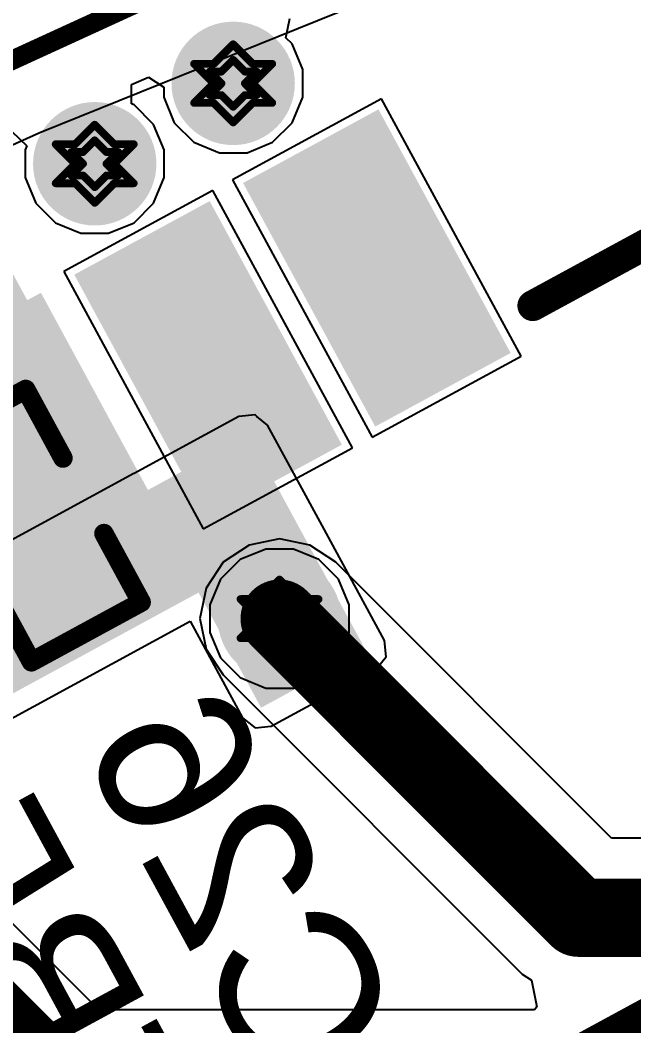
# Model space of a CAD drawing. Header units: inches. Extents: x -2.7 to 10.9, y -2.9 to 7.4.
# Drawn here: x -1.1023 to -0.945, y 2.3826 to 2.6402 of the extents above; entities that cross this region are included whole.
import ezdxf

# ---------------------------------------------------------------- set-up
doc = ezdxf.new("R2010")
doc.units = ezdxf.units.IN
doc.header["$MEASUREMENT"] = 0
for name, color, linetype in [('Board Outline', 216, 'Continuous'), ('Bottom Layer', 5, 'Continuous'), ('Bottom Overlay', 54, 'Continuous'), ('Bottom Paste', 16, 'Continuous'), ('Bottom Solder', 6, 'Continuous'), ('Drill Drawing', 1, 'Continuous'), ('Layer 2', 16, 'Continuous'), ('Layer 3', 76, 'Continuous'), ('Top Layer', 1, 'Continuous'), ('Top Overlay', 2, 'Continuous'), ('Top Paste', 8, 'Continuous'), ('Top Solder', 216, 'Continuous'), ('Via Holes', 16, 'Continuous')]:
    doc.layers.add(name, color=color, linetype=linetype)
doc.styles.add('Arial', font='', dxfattribs={"height": 0.2})
doc.styles.get('Arial').set_extended_font_data('Arial')

# ---------------------------------------------------------------- blocks, each defined once
blk = doc.blocks.new('53261_0771_247')
at = {"layer": 'Top Layer'}
for points in [[(0.03346, 0.08858), (0.06496, 0.08858), (0.06496, 0.02559), (0.03346, 0.02559)], [(0.08268, 0.08858), (0.11417, 0.08858), (0.11417, 0.02559), (0.08268, 0.02559)], [(0.13189, 0.08858), (0.16339, 0.08858), (0.16339, 0.02559), (0.13189, 0.02559)]]:
    blk.add_hatch(color=1, dxfattribs=at).paths.add_polyline_path(points)
at = {"layer": 'Top Paste'}
for points in [[(0.03346, 0.08858), (0.06496, 0.08858), (0.06496, 0.02559), (0.03346, 0.02559)], [(0.08268, 0.08858), (0.11417, 0.08858), (0.11417, 0.02559), (0.08268, 0.02559)], [(0.13189, 0.08858), (0.16339, 0.08858), (0.16339, 0.02559), (0.13189, 0.02559)]]:
    blk.add_hatch(color=8, dxfattribs=at).paths.add_polyline_path(points)
at = {"layer": 'Top Solder'}
for points in [[(0.02946, 0.09258), (0.06896, 0.09258), (0.06896, 0.02159), (0.02946, 0.02159)], [(0.07868, 0.09258), (0.11817, 0.09258), (0.11817, 0.02159), (0.07868, 0.02159)], [(0.12789, 0.09258), (0.16739, 0.09258), (0.16739, 0.02159), (0.12789, 0.02159)]]:
    blk.add_hatch(color=216, dxfattribs=at).paths.add_polyline_path(points)
at = {"layer": 'Top Overlay'}
for points in [[(0.17815, 0.02953, 0.00787, 0.00787, 0), (0.27067, 0.02953, 0.00787, 0.00787, 0)], [(-0.27067, -0.1437, 0.00787, 0.00787, 0), (0.27067, -0.1437, 0.00787, 0.00787, 0)]]:
    blk.add_lwpolyline(points, format="xyseb", dxfattribs=at)
blk.add_lwpolyline([(0.17618, 0.02953, 0.00394, 0.00394, 1), (0.18012, 0.02953, 0.00394, 0.00394, 1)], format="xyseb", close=True, dxfattribs=at)
blk = doc.blocks.new('C___0402_B_318')
at = {"layer": 'Bottom Layer'}
for points in [[(-0.0095, 0.0125), (-0.0095, -0.0125), (-0.0275, -0.0125), (-0.0275, 0.0125)], [(0.0275, 0.0125), (0.0275, -0.0125), (0.0095, -0.0125), (0.0095, 0.0125)]]:
    blk.add_hatch(color=5, dxfattribs=at).paths.add_polyline_path(points)
at = {"layer": 'Bottom Paste'}
for points in [[(-0.0095, 0.0125), (-0.0095, -0.0125), (-0.0275, -0.0125), (-0.0275, 0.0125)], [(0.0275, 0.0125), (0.0275, -0.0125), (0.0095, -0.0125), (0.0095, 0.0125)]]:
    blk.add_hatch(color=16, dxfattribs=at).paths.add_polyline_path(points)
at = {"layer": 'Bottom Solder'}
for points in [[(-0.00714, 0.01486), (-0.00714, -0.01486), (-0.02986, -0.01486), (-0.02986, 0.01486)], [(0.02986, 0.01486), (0.02986, -0.01486), (0.00714, -0.01486), (0.00714, 0.01486)]]:
    blk.add_hatch(color=6, dxfattribs=at).paths.add_polyline_path(points)
at = {"layer": 'Bottom Overlay'}
for points in [[(-0.031, 0.016, 0.005, 0.005, 0), (-0.011, 0.016, 0.005, 0.005, 0)], [(-0.031, -0.016, 0.005, 0.005, 0), (-0.031, 0.016, 0.005, 0.005, 0)], [(0.011, 0.016, 0.005, 0.005, 0), (0.031, 0.016, 0.005, 0.005, 0)], [(0.031, -0.016, 0.005, 0.005, 0), (0.031, 0.016, 0.005, 0.005, 0)], [(-0.031, -0.016, 0.005, 0.005, 0), (-0.011, -0.016, 0.005, 0.005, 0)], [(0.011, -0.016, 0.005, 0.005, 0), (0.031, -0.016, 0.005, 0.005, 0)]]:
    blk.add_lwpolyline(points, format="xyseb", dxfattribs=at)
for points in [[(-0.03225, 0.016, 0.0025, 0.0025, 1), (-0.02975, 0.016, 0.0025, 0.0025, 1)], [(-0.03225, 0.016, 0.0025, 0.0025, 1), (-0.02975, 0.016, 0.0025, 0.0025, 1)], [(-0.01225, 0.016, 0.0025, 0.0025, 1), (-0.00975, 0.016, 0.0025, 0.0025, 1)], [(0.00975, 0.016, 0.0025, 0.0025, 1), (0.01225, 0.016, 0.0025, 0.0025, 1)], [(0.02975, 0.016, 0.0025, 0.0025, 1), (0.03225, 0.016, 0.0025, 0.0025, 1)], [(0.02975, 0.016, 0.0025, 0.0025, 1), (0.03225, 0.016, 0.0025, 0.0025, 1)], [(-0.03225, -0.016, 0.0025, 0.0025, 1), (-0.02975, -0.016, 0.0025, 0.0025, 1)], [(-0.03225, -0.016, 0.0025, 0.0025, 1), (-0.02975, -0.016, 0.0025, 0.0025, 1)], [(-0.01225, -0.016, 0.0025, 0.0025, 1), (-0.00975, -0.016, 0.0025, 0.0025, 1)], [(0.00975, -0.016, 0.0025, 0.0025, 1), (0.01225, -0.016, 0.0025, 0.0025, 1)], [(0.02975, -0.016, 0.0025, 0.0025, 1), (0.03225, -0.016, 0.0025, 0.0025, 1)], [(0.02975, -0.016, 0.0025, 0.0025, 1), (0.03225, -0.016, 0.0025, 0.0025, 1)]]:
    blk.add_lwpolyline(points, format="xyseb", close=True, dxfattribs=at)

msp = doc.modelspace()

# ---------------------------------------------------------------- hatches: boundary and pattern name
at = {"layer": 'Bottom Layer'}
h = msp.add_hatch(color=5, dxfattribs=at)
edge = h.paths.add_edge_path()
edge.add_arc((-1.04765, 2.624), 0.01181, 0, 360)
h = msp.add_hatch(color=5, dxfattribs=at)
edge = h.paths.add_edge_path()
edge.add_arc((-1.08313, 2.60341), 0.01181, 0, 360)
for points in [[(-1.04359, 2.53392), (-1.15703, 2.47233), (-1.14306, 2.44659), (-1.02962, 2.50819)], [(-1.04359, 2.53392), (-1.07048, 2.51932), (-1.0405, 2.46409), (-1.01361, 2.47869)]]:
    msp.add_hatch(color=5, dxfattribs=at).paths.add_polyline_path(points)
h = msp.add_hatch(color=5, dxfattribs=at)
edge = h.paths.add_edge_path()
edge.add_arc((-1.03577, 2.48692), 0.01181, 0, 360)
at = {"layer": 'Bottom Solder'}
h = msp.add_hatch(color=6, dxfattribs=at)
edge = h.paths.add_edge_path()
edge.add_arc((-1.04765, 2.624), 0.01581, 0, 360)
h = msp.add_hatch(color=6, dxfattribs=at)
edge = h.paths.add_edge_path()
edge.add_arc((-1.08313, 2.60341), 0.01581, 0, 360)
h = msp.add_hatch(color=6, dxfattribs=at)
edge = h.paths.add_edge_path()
edge.add_arc((-1.03577, 2.48692), 0.01581, 0, 360)
at = {"layer": 'Layer 2'}
h = msp.add_hatch(color=16, dxfattribs=at)
edge = h.paths.add_edge_path()
edge.add_arc((-1.04765, 2.624), 0.01181, 0, 360)
h = msp.add_hatch(color=16, dxfattribs=at)
edge = h.paths.add_edge_path()
edge.add_arc((-1.08313, 2.60341), 0.01181, 0, 360)
h = msp.add_hatch(color=16, dxfattribs=at)
edge = h.paths.add_edge_path()
edge.add_arc((-1.03577, 2.48692), 0.01181, 0, 360)
at = {"layer": 'Layer 3'}
h = msp.add_hatch(color=76, dxfattribs=at)
edge = h.paths.add_edge_path()
edge.add_arc((-1.04765, 2.624), 0.01181, 0, 360)
h = msp.add_hatch(color=76, dxfattribs=at)
edge = h.paths.add_edge_path()
edge.add_arc((-1.08313, 2.60341), 0.01181, 0, 360)
h = msp.add_hatch(color=76, dxfattribs=at)
edge = h.paths.add_edge_path()
edge.add_arc((-1.03577, 2.48692), 0.01181, 0, 360)
at = {"layer": 'Top Layer'}
h = msp.add_hatch(color=1, dxfattribs=at)
edge = h.paths.add_edge_path()
edge.add_arc((-1.04765, 2.624), 0.01181, 0, 360)
h = msp.add_hatch(color=1, dxfattribs=at)
edge = h.paths.add_edge_path()
edge.add_arc((-1.08313, 2.60341), 0.01181, 0, 360)
msp.add_hatch(color=1, dxfattribs=at).paths.add_polyline_path([(-1.09614, 2.49456), (-1.06846, 2.50959), (-1.12114, 2.60662), (-1.14882, 2.59159)])
h = msp.add_hatch(color=1, dxfattribs=at)
edge = h.paths.add_edge_path()
edge.add_arc((-1.03577, 2.48692), 0.01181, 0, 360)
at = {"layer": 'Top Solder'}
h = msp.add_hatch(color=216, dxfattribs=at)
edge = h.paths.add_edge_path()
edge.add_arc((-1.04765, 2.624), 0.01581, 0, 360)
h = msp.add_hatch(color=216, dxfattribs=at)
edge = h.paths.add_edge_path()
edge.add_arc((-1.08313, 2.60341), 0.01581, 0, 360)
h = msp.add_hatch(color=216, dxfattribs=at)
edge = h.paths.add_edge_path()
edge.add_arc((-1.03577, 2.48692), 0.01581, 0, 360)
at = {"layer": 'Via Holes'}
h = msp.add_hatch(color=7, dxfattribs=at)
edge = h.paths.add_edge_path()
edge.add_arc((-1.04765, 2.624), 0.00591, 0, 360)
h = msp.add_hatch(color=7, dxfattribs=at)
edge = h.paths.add_edge_path()
edge.add_arc((-1.08313, 2.60341), 0.00591, 0, 360)
h = msp.add_hatch(color=7, dxfattribs=at)
edge = h.paths.add_edge_path()
edge.add_arc((-1.03577, 2.48692), 0.00591, 0, 360)

# ---------------------------------------------------------------- linework, layer by layer
at = {"layer": 'Board Outline'}
msp.add_lwpolyline([(-2.49969, 1.37795, 0.005, 0.005, -0.740599), (2.8433, 0.25075, 0.005, 0.005, 0)], format="xyseb", dxfattribs=at)
at = {"layer": 'Bottom Layer'}
for p, q in [((-1.09722, 2.61142), (-0.99953, 2.65082)), ((-1.16896, 2.57934), (-1.09722, 2.61142)), ((-1.04617, 2.53868), (-1.07306, 2.52408)), ((-1.04205, 2.53911), (-1.04617, 2.53868)), ((-1.04617, 2.53868), (-1.04617, 2.53868)), ((-1.04155, 2.5387), (-1.04205, 2.53911)), ((-1.03883, 2.5365), (-1.04155, 2.5387)), ((-1.02486, 2.51077), (-1.03883, 2.5365)), ((-1.07307, 2.52407), (-1.15961, 2.47708)), ((-1.07306, 2.52408), (-1.07307, 2.52407)), ((-1.00885, 2.48128), (-1.02486, 2.51077)), ((-1.14048, 2.44184), (-1.05868, 2.48625)), ((-1.05868, 2.48625), (-1.04525, 2.46151)), ((-1.00842, 2.47716), (-1.00885, 2.48128)), ((-1.00885, 2.48128), (-1.00885, 2.48128)), ((-1.01102, 2.47394), (-1.00896, 2.47649)), ((-1.00896, 2.47649), (-1.00842, 2.47716)), ((-1.03791, 2.45934), (-1.01102, 2.47394)), ((-1.04525, 2.46151), (-1.04203, 2.4589)), ((-1.04203, 2.4589), (-1.03791, 2.45934))]:
    msp.add_line(p, q, dxfattribs=at)
at = {"layer": 'Drill Drawing'}
for points in [[(-1.05265, 2.629, 0.002, 0.002, 0), (-1.04765, 2.634, 0.002, 0.002, 0)], [(-1.04765, 2.634, 0.002, 0.002, 0), (-1.04265, 2.629, 0.002, 0.002, 0)], [(-1.05065, 2.627, 0.002, 0.002, 0), (-1.04765, 2.63, 0.002, 0.002, 0)], [(-1.04765, 2.63, 0.002, 0.002, 0), (-1.04465, 2.627, 0.002, 0.002, 0)], [(-1.05765, 2.629, 0.002, 0.002, 0), (-1.05265, 2.624, 0.002, 0.002, 0)], [(-1.05765, 2.629, 0.002, 0.002, 0), (-1.05265, 2.629, 0.002, 0.002, 0)], [(-1.05365, 2.627, 0.002, 0.002, 0), (-1.05065, 2.624, 0.002, 0.002, 0)], [(-1.05365, 2.627, 0.002, 0.002, 0), (-1.05065, 2.627, 0.002, 0.002, 0)], [(-1.04465, 2.627, 0.002, 0.002, 0), (-1.04165, 2.627, 0.002, 0.002, 0)], [(-1.04465, 2.624, 0.002, 0.002, 0), (-1.04165, 2.627, 0.002, 0.002, 0)], [(-1.04265, 2.629, 0.002, 0.002, 0), (-1.03765, 2.629, 0.002, 0.002, 0)], [(-1.04265, 2.624, 0.002, 0.002, 0), (-1.03765, 2.629, 0.002, 0.002, 0)], [(-1.05765, 2.619, 0.002, 0.002, 0), (-1.05265, 2.624, 0.002, 0.002, 0)], [(-1.05365, 2.621, 0.002, 0.002, 0), (-1.05065, 2.624, 0.002, 0.002, 0)], [(-1.04465, 2.624, 0.002, 0.002, 0), (-1.04165, 2.621, 0.002, 0.002, 0)], [(-1.04265, 2.624, 0.002, 0.002, 0), (-1.03765, 2.619, 0.002, 0.002, 0)], [(-1.05765, 2.619, 0.002, 0.002, 0), (-1.05265, 2.619, 0.002, 0.002, 0)], [(-1.05365, 2.621, 0.002, 0.002, 0), (-1.05065, 2.621, 0.002, 0.002, 0)], [(-1.05265, 2.619, 0.002, 0.002, 0), (-1.04765, 2.614, 0.002, 0.002, 0)], [(-1.05065, 2.621, 0.002, 0.002, 0), (-1.04765, 2.618, 0.002, 0.002, 0)], [(-1.04765, 2.618, 0.002, 0.002, 0), (-1.04465, 2.621, 0.002, 0.002, 0)], [(-1.04765, 2.614, 0.002, 0.002, 0), (-1.04265, 2.619, 0.002, 0.002, 0)], [(-1.04465, 2.621, 0.002, 0.002, 0), (-1.04165, 2.621, 0.002, 0.002, 0)], [(-1.04265, 2.619, 0.002, 0.002, 0), (-1.03765, 2.619, 0.002, 0.002, 0)], [(-1.08813, 2.60841, 0.002, 0.002, 0), (-1.08313, 2.61341, 0.002, 0.002, 0)], [(-1.08313, 2.61341, 0.002, 0.002, 0), (-1.07813, 2.60841, 0.002, 0.002, 0)], [(-1.08613, 2.60641, 0.002, 0.002, 0), (-1.08313, 2.60941, 0.002, 0.002, 0)], [(-1.08313, 2.60941, 0.002, 0.002, 0), (-1.08013, 2.60641, 0.002, 0.002, 0)], [(-1.09313, 2.60841, 0.002, 0.002, 0), (-1.08813, 2.60341, 0.002, 0.002, 0)], [(-1.09313, 2.60841, 0.002, 0.002, 0), (-1.08813, 2.60841, 0.002, 0.002, 0)], [(-1.08913, 2.60641, 0.002, 0.002, 0), (-1.08613, 2.60341, 0.002, 0.002, 0)], [(-1.08913, 2.60641, 0.002, 0.002, 0), (-1.08613, 2.60641, 0.002, 0.002, 0)], [(-1.08013, 2.60641, 0.002, 0.002, 0), (-1.07713, 2.60641, 0.002, 0.002, 0)], [(-1.08013, 2.60341, 0.002, 0.002, 0), (-1.07713, 2.60641, 0.002, 0.002, 0)], [(-1.07813, 2.60841, 0.002, 0.002, 0), (-1.07313, 2.60841, 0.002, 0.002, 0)], [(-1.07813, 2.60341, 0.002, 0.002, 0), (-1.07313, 2.60841, 0.002, 0.002, 0)], [(-1.09313, 2.59841, 0.002, 0.002, 0), (-1.08813, 2.60341, 0.002, 0.002, 0)], [(-1.08913, 2.60041, 0.002, 0.002, 0), (-1.08613, 2.60341, 0.002, 0.002, 0)], [(-1.08013, 2.60341, 0.002, 0.002, 0), (-1.07713, 2.60041, 0.002, 0.002, 0)], [(-1.07813, 2.60341, 0.002, 0.002, 0), (-1.07313, 2.59841, 0.002, 0.002, 0)], [(-1.09313, 2.59841, 0.002, 0.002, 0), (-1.08813, 2.59841, 0.002, 0.002, 0)], [(-1.08913, 2.60041, 0.002, 0.002, 0), (-1.08613, 2.60041, 0.002, 0.002, 0)], [(-1.08813, 2.59841, 0.002, 0.002, 0), (-1.08313, 2.59341, 0.002, 0.002, 0)], [(-1.08613, 2.60041, 0.002, 0.002, 0), (-1.08313, 2.59741, 0.002, 0.002, 0)], [(-1.08313, 2.59741, 0.002, 0.002, 0), (-1.08013, 2.60041, 0.002, 0.002, 0)], [(-1.08313, 2.59341, 0.002, 0.002, 0), (-1.07813, 2.59841, 0.002, 0.002, 0)], [(-1.08013, 2.60041, 0.002, 0.002, 0), (-1.07713, 2.60041, 0.002, 0.002, 0)], [(-1.07813, 2.59841, 0.002, 0.002, 0), (-1.07313, 2.59841, 0.002, 0.002, 0)], [(-1.04077, 2.49192, 0.002, 0.002, 0), (-1.03577, 2.49692, 0.002, 0.002, 0)], [(-1.03577, 2.49692, 0.002, 0.002, 0), (-1.03077, 2.49192, 0.002, 0.002, 0)], [(-1.03877, 2.48992, 0.002, 0.002, 0), (-1.03577, 2.49292, 0.002, 0.002, 0)], [(-1.03577, 2.49292, 0.002, 0.002, 0), (-1.03277, 2.48992, 0.002, 0.002, 0)], [(-1.04577, 2.49192, 0.002, 0.002, 0), (-1.04077, 2.48692, 0.002, 0.002, 0)], [(-1.04577, 2.49192, 0.002, 0.002, 0), (-1.04077, 2.49192, 0.002, 0.002, 0)], [(-1.03077, 2.49192, 0.002, 0.002, 0), (-1.02577, 2.49192, 0.002, 0.002, 0)], [(-1.03077, 2.48692, 0.002, 0.002, 0), (-1.02577, 2.49192, 0.002, 0.002, 0)], [(-1.04177, 2.48992, 0.002, 0.002, 0), (-1.03877, 2.48692, 0.002, 0.002, 0)], [(-1.04177, 2.48992, 0.002, 0.002, 0), (-1.03877, 2.48992, 0.002, 0.002, 0)], [(-1.03277, 2.48992, 0.002, 0.002, 0), (-1.02977, 2.48992, 0.002, 0.002, 0)], [(-1.03277, 2.48692, 0.002, 0.002, 0), (-1.02977, 2.48992, 0.002, 0.002, 0)], [(-1.04577, 2.48192, 0.002, 0.002, 0), (-1.04077, 2.48692, 0.002, 0.002, 0)], [(-1.04177, 2.48392, 0.002, 0.002, 0), (-1.03877, 2.48692, 0.002, 0.002, 0)], [(-1.03277, 2.48692, 0.002, 0.002, 0), (-1.02977, 2.48392, 0.002, 0.002, 0)], [(-1.03077, 2.48692, 0.002, 0.002, 0), (-1.02577, 2.48192, 0.002, 0.002, 0)], [(-1.04177, 2.48392, 0.002, 0.002, 0), (-1.03877, 2.48392, 0.002, 0.002, 0)], [(-1.03877, 2.48392, 0.002, 0.002, 0), (-1.03577, 2.48092, 0.002, 0.002, 0)], [(-1.03577, 2.48092, 0.002, 0.002, 0), (-1.03277, 2.48392, 0.002, 0.002, 0)], [(-1.03277, 2.48392, 0.002, 0.002, 0), (-1.02977, 2.48392, 0.002, 0.002, 0)], [(-1.04577, 2.48192, 0.002, 0.002, 0), (-1.04077, 2.48192, 0.002, 0.002, 0)], [(-1.04077, 2.48192, 0.002, 0.002, 0), (-1.03577, 2.47692, 0.002, 0.002, 0)], [(-1.03577, 2.47692, 0.002, 0.002, 0), (-1.03077, 2.48192, 0.002, 0.002, 0)], [(-1.03077, 2.48192, 0.002, 0.002, 0), (-1.02577, 2.48192, 0.002, 0.002, 0)]]:
    msp.add_lwpolyline(points, format="xyseb", dxfattribs=at)
for points in [[(-1.04815, 2.634, 0.001, 0.001, 1), (-1.04715, 2.634, 0.001, 0.001, 1)], [(-1.04815, 2.634, 0.001, 0.001, 1), (-1.04715, 2.634, 0.001, 0.001, 1)], [(-1.04815, 2.63, 0.001, 0.001, 1), (-1.04715, 2.63, 0.001, 0.001, 1)], [(-1.04815, 2.63, 0.001, 0.001, 1), (-1.04715, 2.63, 0.001, 0.001, 1)], [(-1.05815, 2.629, 0.001, 0.001, 1), (-1.05715, 2.629, 0.001, 0.001, 1)], [(-1.05815, 2.629, 0.001, 0.001, 1), (-1.05715, 2.629, 0.001, 0.001, 1)], [(-1.05415, 2.627, 0.001, 0.001, 1), (-1.05315, 2.627, 0.001, 0.001, 1)], [(-1.05415, 2.627, 0.001, 0.001, 1), (-1.05315, 2.627, 0.001, 0.001, 1)], [(-1.05315, 2.629, 0.001, 0.001, 1), (-1.05215, 2.629, 0.001, 0.001, 1)], [(-1.05315, 2.629, 0.001, 0.001, 1), (-1.05215, 2.629, 0.001, 0.001, 1)], [(-1.05115, 2.627, 0.001, 0.001, 1), (-1.05015, 2.627, 0.001, 0.001, 1)], [(-1.05115, 2.627, 0.001, 0.001, 1), (-1.05015, 2.627, 0.001, 0.001, 1)], [(-1.04515, 2.627, 0.001, 0.001, 1), (-1.04415, 2.627, 0.001, 0.001, 1)], [(-1.04515, 2.627, 0.001, 0.001, 1), (-1.04415, 2.627, 0.001, 0.001, 1)], [(-1.04315, 2.629, 0.001, 0.001, 1), (-1.04215, 2.629, 0.001, 0.001, 1)], [(-1.04315, 2.629, 0.001, 0.001, 1), (-1.04215, 2.629, 0.001, 0.001, 1)], [(-1.04215, 2.627, 0.001, 0.001, 1), (-1.04115, 2.627, 0.001, 0.001, 1)], [(-1.04215, 2.627, 0.001, 0.001, 1), (-1.04115, 2.627, 0.001, 0.001, 1)], [(-1.03815, 2.629, 0.001, 0.001, 1), (-1.03715, 2.629, 0.001, 0.001, 1)], [(-1.03815, 2.629, 0.001, 0.001, 1), (-1.03715, 2.629, 0.001, 0.001, 1)], [(-1.05315, 2.624, 0.001, 0.001, 1), (-1.05215, 2.624, 0.001, 0.001, 1)], [(-1.05315, 2.624, 0.001, 0.001, 1), (-1.05215, 2.624, 0.001, 0.001, 1)], [(-1.05115, 2.624, 0.001, 0.001, 1), (-1.05015, 2.624, 0.001, 0.001, 1)], [(-1.05115, 2.624, 0.001, 0.001, 1), (-1.05015, 2.624, 0.001, 0.001, 1)], [(-1.04515, 2.624, 0.001, 0.001, 1), (-1.04415, 2.624, 0.001, 0.001, 1)], [(-1.04515, 2.624, 0.001, 0.001, 1), (-1.04415, 2.624, 0.001, 0.001, 1)], [(-1.04315, 2.624, 0.001, 0.001, 1), (-1.04215, 2.624, 0.001, 0.001, 1)], [(-1.04315, 2.624, 0.001, 0.001, 1), (-1.04215, 2.624, 0.001, 0.001, 1)], [(-1.05815, 2.619, 0.001, 0.001, 1), (-1.05715, 2.619, 0.001, 0.001, 1)], [(-1.05815, 2.619, 0.001, 0.001, 1), (-1.05715, 2.619, 0.001, 0.001, 1)], [(-1.05415, 2.621, 0.001, 0.001, 1), (-1.05315, 2.621, 0.001, 0.001, 1)], [(-1.05415, 2.621, 0.001, 0.001, 1), (-1.05315, 2.621, 0.001, 0.001, 1)], [(-1.05315, 2.619, 0.001, 0.001, 1), (-1.05215, 2.619, 0.001, 0.001, 1)], [(-1.05315, 2.619, 0.001, 0.001, 1), (-1.05215, 2.619, 0.001, 0.001, 1)], [(-1.05115, 2.621, 0.001, 0.001, 1), (-1.05015, 2.621, 0.001, 0.001, 1)], [(-1.05115, 2.621, 0.001, 0.001, 1), (-1.05015, 2.621, 0.001, 0.001, 1)], [(-1.04515, 2.621, 0.001, 0.001, 1), (-1.04415, 2.621, 0.001, 0.001, 1)], [(-1.04515, 2.621, 0.001, 0.001, 1), (-1.04415, 2.621, 0.001, 0.001, 1)], [(-1.04315, 2.619, 0.001, 0.001, 1), (-1.04215, 2.619, 0.001, 0.001, 1)], [(-1.04315, 2.619, 0.001, 0.001, 1), (-1.04215, 2.619, 0.001, 0.001, 1)], [(-1.04215, 2.621, 0.001, 0.001, 1), (-1.04115, 2.621, 0.001, 0.001, 1)], [(-1.04215, 2.621, 0.001, 0.001, 1), (-1.04115, 2.621, 0.001, 0.001, 1)], [(-1.03815, 2.619, 0.001, 0.001, 1), (-1.03715, 2.619, 0.001, 0.001, 1)], [(-1.03815, 2.619, 0.001, 0.001, 1), (-1.03715, 2.619, 0.001, 0.001, 1)], [(-1.04815, 2.618, 0.001, 0.001, 1), (-1.04715, 2.618, 0.001, 0.001, 1)], [(-1.04815, 2.618, 0.001, 0.001, 1), (-1.04715, 2.618, 0.001, 0.001, 1)], [(-1.04815, 2.614, 0.001, 0.001, 1), (-1.04715, 2.614, 0.001, 0.001, 1)], [(-1.04815, 2.614, 0.001, 0.001, 1), (-1.04715, 2.614, 0.001, 0.001, 1)], [(-1.08363, 2.61341, 0.001, 0.001, 1), (-1.08263, 2.61341, 0.001, 0.001, 1)], [(-1.08363, 2.61341, 0.001, 0.001, 1), (-1.08263, 2.61341, 0.001, 0.001, 1)], [(-1.08363, 2.60941, 0.001, 0.001, 1), (-1.08263, 2.60941, 0.001, 0.001, 1)], [(-1.08363, 2.60941, 0.001, 0.001, 1), (-1.08263, 2.60941, 0.001, 0.001, 1)], [(-1.09363, 2.60841, 0.001, 0.001, 1), (-1.09263, 2.60841, 0.001, 0.001, 1)], [(-1.09363, 2.60841, 0.001, 0.001, 1), (-1.09263, 2.60841, 0.001, 0.001, 1)], [(-1.08963, 2.60641, 0.001, 0.001, 1), (-1.08863, 2.60641, 0.001, 0.001, 1)], [(-1.08963, 2.60641, 0.001, 0.001, 1), (-1.08863, 2.60641, 0.001, 0.001, 1)], [(-1.08863, 2.60841, 0.001, 0.001, 1), (-1.08763, 2.60841, 0.001, 0.001, 1)], [(-1.08863, 2.60841, 0.001, 0.001, 1), (-1.08763, 2.60841, 0.001, 0.001, 1)], [(-1.08663, 2.60641, 0.001, 0.001, 1), (-1.08563, 2.60641, 0.001, 0.001, 1)], [(-1.08663, 2.60641, 0.001, 0.001, 1), (-1.08563, 2.60641, 0.001, 0.001, 1)], [(-1.08063, 2.60641, 0.001, 0.001, 1), (-1.07963, 2.60641, 0.001, 0.001, 1)], [(-1.08063, 2.60641, 0.001, 0.001, 1), (-1.07963, 2.60641, 0.001, 0.001, 1)], [(-1.07863, 2.60841, 0.001, 0.001, 1), (-1.07763, 2.60841, 0.001, 0.001, 1)], [(-1.07863, 2.60841, 0.001, 0.001, 1), (-1.07763, 2.60841, 0.001, 0.001, 1)], [(-1.07763, 2.60641, 0.001, 0.001, 1), (-1.07663, 2.60641, 0.001, 0.001, 1)], [(-1.07763, 2.60641, 0.001, 0.001, 1), (-1.07663, 2.60641, 0.001, 0.001, 1)], [(-1.07363, 2.60841, 0.001, 0.001, 1), (-1.07263, 2.60841, 0.001, 0.001, 1)], [(-1.07363, 2.60841, 0.001, 0.001, 1), (-1.07263, 2.60841, 0.001, 0.001, 1)], [(-1.08863, 2.60341, 0.001, 0.001, 1), (-1.08763, 2.60341, 0.001, 0.001, 1)], [(-1.08863, 2.60341, 0.001, 0.001, 1), (-1.08763, 2.60341, 0.001, 0.001, 1)], [(-1.08663, 2.60341, 0.001, 0.001, 1), (-1.08563, 2.60341, 0.001, 0.001, 1)], [(-1.08663, 2.60341, 0.001, 0.001, 1), (-1.08563, 2.60341, 0.001, 0.001, 1)], [(-1.08063, 2.60341, 0.001, 0.001, 1), (-1.07963, 2.60341, 0.001, 0.001, 1)], [(-1.08063, 2.60341, 0.001, 0.001, 1), (-1.07963, 2.60341, 0.001, 0.001, 1)], [(-1.07863, 2.60341, 0.001, 0.001, 1), (-1.07763, 2.60341, 0.001, 0.001, 1)], [(-1.07863, 2.60341, 0.001, 0.001, 1), (-1.07763, 2.60341, 0.001, 0.001, 1)], [(-1.09363, 2.59841, 0.001, 0.001, 1), (-1.09263, 2.59841, 0.001, 0.001, 1)], [(-1.09363, 2.59841, 0.001, 0.001, 1), (-1.09263, 2.59841, 0.001, 0.001, 1)], [(-1.08963, 2.60041, 0.001, 0.001, 1), (-1.08863, 2.60041, 0.001, 0.001, 1)], [(-1.08963, 2.60041, 0.001, 0.001, 1), (-1.08863, 2.60041, 0.001, 0.001, 1)], [(-1.08863, 2.59841, 0.001, 0.001, 1), (-1.08763, 2.59841, 0.001, 0.001, 1)], [(-1.08863, 2.59841, 0.001, 0.001, 1), (-1.08763, 2.59841, 0.001, 0.001, 1)], [(-1.08663, 2.60041, 0.001, 0.001, 1), (-1.08563, 2.60041, 0.001, 0.001, 1)], [(-1.08663, 2.60041, 0.001, 0.001, 1), (-1.08563, 2.60041, 0.001, 0.001, 1)], [(-1.08063, 2.60041, 0.001, 0.001, 1), (-1.07963, 2.60041, 0.001, 0.001, 1)], [(-1.08063, 2.60041, 0.001, 0.001, 1), (-1.07963, 2.60041, 0.001, 0.001, 1)], [(-1.07863, 2.59841, 0.001, 0.001, 1), (-1.07763, 2.59841, 0.001, 0.001, 1)], [(-1.07863, 2.59841, 0.001, 0.001, 1), (-1.07763, 2.59841, 0.001, 0.001, 1)], [(-1.07763, 2.60041, 0.001, 0.001, 1), (-1.07663, 2.60041, 0.001, 0.001, 1)], [(-1.07763, 2.60041, 0.001, 0.001, 1), (-1.07663, 2.60041, 0.001, 0.001, 1)], [(-1.07363, 2.59841, 0.001, 0.001, 1), (-1.07263, 2.59841, 0.001, 0.001, 1)], [(-1.07363, 2.59841, 0.001, 0.001, 1), (-1.07263, 2.59841, 0.001, 0.001, 1)], [(-1.08363, 2.59741, 0.001, 0.001, 1), (-1.08263, 2.59741, 0.001, 0.001, 1)], [(-1.08363, 2.59741, 0.001, 0.001, 1), (-1.08263, 2.59741, 0.001, 0.001, 1)], [(-1.08363, 2.59341, 0.001, 0.001, 1), (-1.08263, 2.59341, 0.001, 0.001, 1)], [(-1.08363, 2.59341, 0.001, 0.001, 1), (-1.08263, 2.59341, 0.001, 0.001, 1)], [(-1.03627, 2.49692, 0.001, 0.001, 1), (-1.03527, 2.49692, 0.001, 0.001, 1)], [(-1.03627, 2.49692, 0.001, 0.001, 1), (-1.03527, 2.49692, 0.001, 0.001, 1)], [(-1.03627, 2.49292, 0.001, 0.001, 1), (-1.03527, 2.49292, 0.001, 0.001, 1)], [(-1.03627, 2.49292, 0.001, 0.001, 1), (-1.03527, 2.49292, 0.001, 0.001, 1)], [(-1.04627, 2.49192, 0.001, 0.001, 1), (-1.04527, 2.49192, 0.001, 0.001, 1)], [(-1.04627, 2.49192, 0.001, 0.001, 1), (-1.04527, 2.49192, 0.001, 0.001, 1)], [(-1.04127, 2.49192, 0.001, 0.001, 1), (-1.04027, 2.49192, 0.001, 0.001, 1)], [(-1.04127, 2.49192, 0.001, 0.001, 1), (-1.04027, 2.49192, 0.001, 0.001, 1)], [(-1.03127, 2.49192, 0.001, 0.001, 1), (-1.03027, 2.49192, 0.001, 0.001, 1)], [(-1.03127, 2.49192, 0.001, 0.001, 1), (-1.03027, 2.49192, 0.001, 0.001, 1)], [(-1.02627, 2.49192, 0.001, 0.001, 1), (-1.02527, 2.49192, 0.001, 0.001, 1)], [(-1.02627, 2.49192, 0.001, 0.001, 1), (-1.02527, 2.49192, 0.001, 0.001, 1)], [(-1.04227, 2.48992, 0.001, 0.001, 1), (-1.04127, 2.48992, 0.001, 0.001, 1)], [(-1.04227, 2.48992, 0.001, 0.001, 1), (-1.04127, 2.48992, 0.001, 0.001, 1)], [(-1.03927, 2.48992, 0.001, 0.001, 1), (-1.03827, 2.48992, 0.001, 0.001, 1)], [(-1.03927, 2.48992, 0.001, 0.001, 1), (-1.03827, 2.48992, 0.001, 0.001, 1)], [(-1.03327, 2.48992, 0.001, 0.001, 1), (-1.03227, 2.48992, 0.001, 0.001, 1)], [(-1.03327, 2.48992, 0.001, 0.001, 1), (-1.03227, 2.48992, 0.001, 0.001, 1)], [(-1.03027, 2.48992, 0.001, 0.001, 1), (-1.02927, 2.48992, 0.001, 0.001, 1)], [(-1.03027, 2.48992, 0.001, 0.001, 1), (-1.02927, 2.48992, 0.001, 0.001, 1)], [(-1.04127, 2.48692, 0.001, 0.001, 1), (-1.04027, 2.48692, 0.001, 0.001, 1)], [(-1.04127, 2.48692, 0.001, 0.001, 1), (-1.04027, 2.48692, 0.001, 0.001, 1)], [(-1.03927, 2.48692, 0.001, 0.001, 1), (-1.03827, 2.48692, 0.001, 0.001, 1)], [(-1.03927, 2.48692, 0.001, 0.001, 1), (-1.03827, 2.48692, 0.001, 0.001, 1)], [(-1.03327, 2.48692, 0.001, 0.001, 1), (-1.03227, 2.48692, 0.001, 0.001, 1)], [(-1.03327, 2.48692, 0.001, 0.001, 1), (-1.03227, 2.48692, 0.001, 0.001, 1)], [(-1.03127, 2.48692, 0.001, 0.001, 1), (-1.03027, 2.48692, 0.001, 0.001, 1)], [(-1.03127, 2.48692, 0.001, 0.001, 1), (-1.03027, 2.48692, 0.001, 0.001, 1)], [(-1.04227, 2.48392, 0.001, 0.001, 1), (-1.04127, 2.48392, 0.001, 0.001, 1)], [(-1.04227, 2.48392, 0.001, 0.001, 1), (-1.04127, 2.48392, 0.001, 0.001, 1)], [(-1.03927, 2.48392, 0.001, 0.001, 1), (-1.03827, 2.48392, 0.001, 0.001, 1)], [(-1.03927, 2.48392, 0.001, 0.001, 1), (-1.03827, 2.48392, 0.001, 0.001, 1)], [(-1.03327, 2.48392, 0.001, 0.001, 1), (-1.03227, 2.48392, 0.001, 0.001, 1)], [(-1.03327, 2.48392, 0.001, 0.001, 1), (-1.03227, 2.48392, 0.001, 0.001, 1)], [(-1.03027, 2.48392, 0.001, 0.001, 1), (-1.02927, 2.48392, 0.001, 0.001, 1)], [(-1.03027, 2.48392, 0.001, 0.001, 1), (-1.02927, 2.48392, 0.001, 0.001, 1)], [(-1.04627, 2.48192, 0.001, 0.001, 1), (-1.04527, 2.48192, 0.001, 0.001, 1)], [(-1.04627, 2.48192, 0.001, 0.001, 1), (-1.04527, 2.48192, 0.001, 0.001, 1)], [(-1.04127, 2.48192, 0.001, 0.001, 1), (-1.04027, 2.48192, 0.001, 0.001, 1)], [(-1.04127, 2.48192, 0.001, 0.001, 1), (-1.04027, 2.48192, 0.001, 0.001, 1)], [(-1.03627, 2.48092, 0.001, 0.001, 1), (-1.03527, 2.48092, 0.001, 0.001, 1)], [(-1.03627, 2.48092, 0.001, 0.001, 1), (-1.03527, 2.48092, 0.001, 0.001, 1)], [(-1.03127, 2.48192, 0.001, 0.001, 1), (-1.03027, 2.48192, 0.001, 0.001, 1)], [(-1.03127, 2.48192, 0.001, 0.001, 1), (-1.03027, 2.48192, 0.001, 0.001, 1)], [(-1.02627, 2.48192, 0.001, 0.001, 1), (-1.02527, 2.48192, 0.001, 0.001, 1)], [(-1.02627, 2.48192, 0.001, 0.001, 1), (-1.02527, 2.48192, 0.001, 0.001, 1)], [(-1.03627, 2.47692, 0.001, 0.001, 1), (-1.03527, 2.47692, 0.001, 0.001, 1)], [(-1.03627, 2.47692, 0.001, 0.001, 1), (-1.03527, 2.47692, 0.001, 0.001, 1)]]:
    msp.add_lwpolyline(points, format="xyseb", close=True, dxfattribs=at)
at = {"layer": 'Layer 2'}
for p, q in [((-1.09722, 2.61142), (-0.99953, 2.65082)), ((-1.17558, 2.57638), (-1.09722, 2.61142)), ((-1.03932, 2.50473), (-1.04586, 2.50202)), ((-1.03223, 2.50473), (-1.03932, 2.50473)), ((-1.02569, 2.50202), (-1.03223, 2.50473)), ((-1.04586, 2.50202), (-1.05087, 2.49701)), ((-1.02068, 2.49701), (-1.02569, 2.50202)), ((-1.05087, 2.49701), (-1.05359, 2.49046)), ((-1.01796, 2.49046), (-1.02068, 2.49701)), ((-1.05359, 2.49046), (-1.05359, 2.48338)), ((-1.01796, 2.48338), (-1.01796, 2.49046)), ((-1.05359, 2.48338), (-1.05087, 2.47683)), ((-1.02068, 2.47683), (-1.01796, 2.48338)), ((-1.05087, 2.47683), (-1.04586, 2.47182)), ((-1.02569, 2.47182), (-1.02068, 2.47683)), ((-1.04586, 2.47182), (-1.03932, 2.46911)), ((-1.03223, 2.46911), (-1.02569, 2.47182)), ((-1.03932, 2.46911), (-1.03223, 2.46911))]:
    msp.add_line(p, q, dxfattribs=at)
at = {"layer": 'Layer 3'}
for p, q in [((-1.03413, 2.63568), (-1.03313, 2.64058)), ((-1.03255, 2.63409), (-1.03413, 2.63568)), ((-1.02983, 2.62755), (-1.03255, 2.63409)), ((-1.02983, 2.62046), (-1.02983, 2.62755)), ((-1.07371, 2.62369), (-1.06939, 2.62563)), ((-1.06939, 2.62563), (-1.06546, 2.62302)), ((-1.07373, 2.6188), (-1.07371, 2.62369)), ((-1.06546, 2.62302), (-1.06546, 2.62046)), ((-1.06546, 2.62046), (-1.06274, 2.61392)), ((-1.03255, 2.61392), (-1.02983, 2.62046)), ((-1.07304, 2.61851), (-1.07373, 2.6188)), ((-1.06803, 2.6135), (-1.07304, 2.61851)), ((-1.06531, 2.60695), (-1.06803, 2.6135)), ((-1.06274, 2.61392), (-1.05773, 2.60891)), ((-1.03756, 2.60891), (-1.03255, 2.61392)), ((-1.10438, 2.61171), (-1.10052, 2.60796)), ((-1.10052, 2.60796), (-1.10094, 2.60695)), ((-1.10094, 2.60695), (-1.10094, 2.59987)), ((-1.06531, 2.59987), (-1.06531, 2.60695)), ((-1.05773, 2.60891), (-1.05119, 2.60619)), ((-1.0441, 2.60619), (-1.03756, 2.60891)), ((-1.05119, 2.60619), (-1.0441, 2.60619)), ((-1.10094, 2.59987), (-1.09823, 2.59332)), ((-1.06803, 2.59332), (-1.06531, 2.59987)), ((-1.09823, 2.59332), (-1.09321, 2.58831)), ((-1.07304, 2.58831), (-1.06803, 2.59332)), ((-1.09321, 2.58831), (-1.08667, 2.5856)), ((-1.07958, 2.5856), (-1.07304, 2.58831)), ((-1.08667, 2.5856), (-1.07958, 2.5856)), ((-1.03932, 2.50473), (-1.04586, 2.50202)), ((-1.03223, 2.50473), (-1.03932, 2.50473)), ((-1.02569, 2.50202), (-1.03223, 2.50473)), ((-1.04586, 2.50202), (-1.05087, 2.49701)), ((-1.02068, 2.49701), (-1.02569, 2.50202)), ((-1.05087, 2.49701), (-1.05359, 2.49046)), ((-1.01796, 2.49046), (-1.02068, 2.49701)), ((-1.05359, 2.49046), (-1.05359, 2.48338)), ((-1.01796, 2.48338), (-1.01796, 2.49046)), ((-1.05359, 2.48338), (-1.05087, 2.47683)), ((-1.02068, 2.47683), (-1.01796, 2.48338)), ((-1.05087, 2.47683), (-1.04586, 2.47182)), ((-1.02569, 2.47182), (-1.02068, 2.47683)), ((-1.04586, 2.47182), (-1.03932, 2.46911)), ((-1.03223, 2.46911), (-1.02569, 2.47182)), ((-1.03932, 2.46911), (-1.03223, 2.46911))]:
    msp.add_line(p, q, dxfattribs=at)
at = {"layer": 'Top Layer'}
for p, q in [((-1.09722, 2.61142), (-0.99953, 2.65082)), ((-1.00961, 2.62005), (-1.04783, 2.59929)), ((-0.97383, 2.55414), (-1.00961, 2.62005)), ((-1.15439, 2.58585), (-1.09722, 2.61142)), ((-1.04783, 2.59929), (-1.01205, 2.53339)), ((-1.05286, 2.59657), (-1.09108, 2.57581)), ((-1.01708, 2.53066), (-1.05286, 2.59657)), ((-1.09108, 2.57581), (-1.0553, 2.50991)), ((-1.01205, 2.53339), (-0.97383, 2.55414)), ((-1.0553, 2.50991), (-1.01708, 2.53066)), ((-1.03577, 2.50731), (-1.04358, 2.50576)), ((-1.02797, 2.50576), (-1.03577, 2.50731)), ((-1.04358, 2.50576), (-1.05019, 2.50134)), ((-1.02136, 2.50134), (-1.02797, 2.50576)), ((-1.05019, 2.50134), (-1.05461, 2.49472)), ((-0.95069, 2.43067), (-1.02136, 2.50134)), ((-1.05461, 2.49472), (-1.05617, 2.48692)), ((-1.05617, 2.48692), (-1.05461, 2.47912)), ((-1.05461, 2.47912), (-1.05019, 2.4725)), ((-1.05019, 2.4725), (-0.97356, 2.39586)), ((-1.08208, 2.3867), (-1.14956, 2.45417)), ((0.78172, 2.43067), (-0.95069, 2.43067)), ((-0.97356, 2.39586), (-0.97119, 2.39428)), ((-0.97119, 2.39428), (-0.96986, 2.38749)), ((-0.97039, 2.3867), (-1.08208, 2.3867)), ((-0.96986, 2.38749), (-0.97039, 2.3867))]:
    msp.add_line(p, q, dxfattribs=at)
for points in [[(-1.03577, 2.48692, 0.02, 0.02, 0), (-0.95914, 2.41028, 0.02, 0.02, 0)], [(-1.17541, 2.45479, 0.015, 0.015, 0), (-1.08947, 2.36886, 0.015, 0.015, 0)], [(-0.95914, 2.41028, 0.02, 0.02, 0), (0.78172, 2.41028, 0.02, 0.02, 0)]]:
    msp.add_lwpolyline(points, format="xyseb", dxfattribs=at)
for points in [[(-1.04077, 2.48692, 0.01, 0.01, 1), (-1.03077, 2.48692, 0.01, 0.01, 1)], [(-0.96414, 2.41028, 0.01, 0.01, 1), (-0.95414, 2.41028, 0.01, 0.01, 1)], [(-0.96414, 2.41028, 0.01, 0.01, 1), (-0.95414, 2.41028, 0.01, 0.01, 1)]]:
    msp.add_lwpolyline(points, format="xyseb", close=True, dxfattribs=at)

# ---------------------------------------------------------------- block references
for name, p, rotation in [('53261_0771_247', (-1.11334, 2.4561), 28.5), ('C___0402_B_318', (-1.10008, 2.51073), 298.5)]:
    msp.add_blockref(name, p, dxfattribs=dict(rotation=rotation))

# ---------------------------------------------------------------- texts
at = {"layer": 'Bottom Overlay', "style": 'Arial', "text_generation_flag": 2}
for s, p in [('C26', (-1.0381, 2.36377)), ('FB5', (-1.08722, 2.33731))]:
    msp.add_text(s, height=0.04, rotation=298.5, dxfattribs=at).set_placement(p)

doc.saveas('drawing.dxf')
